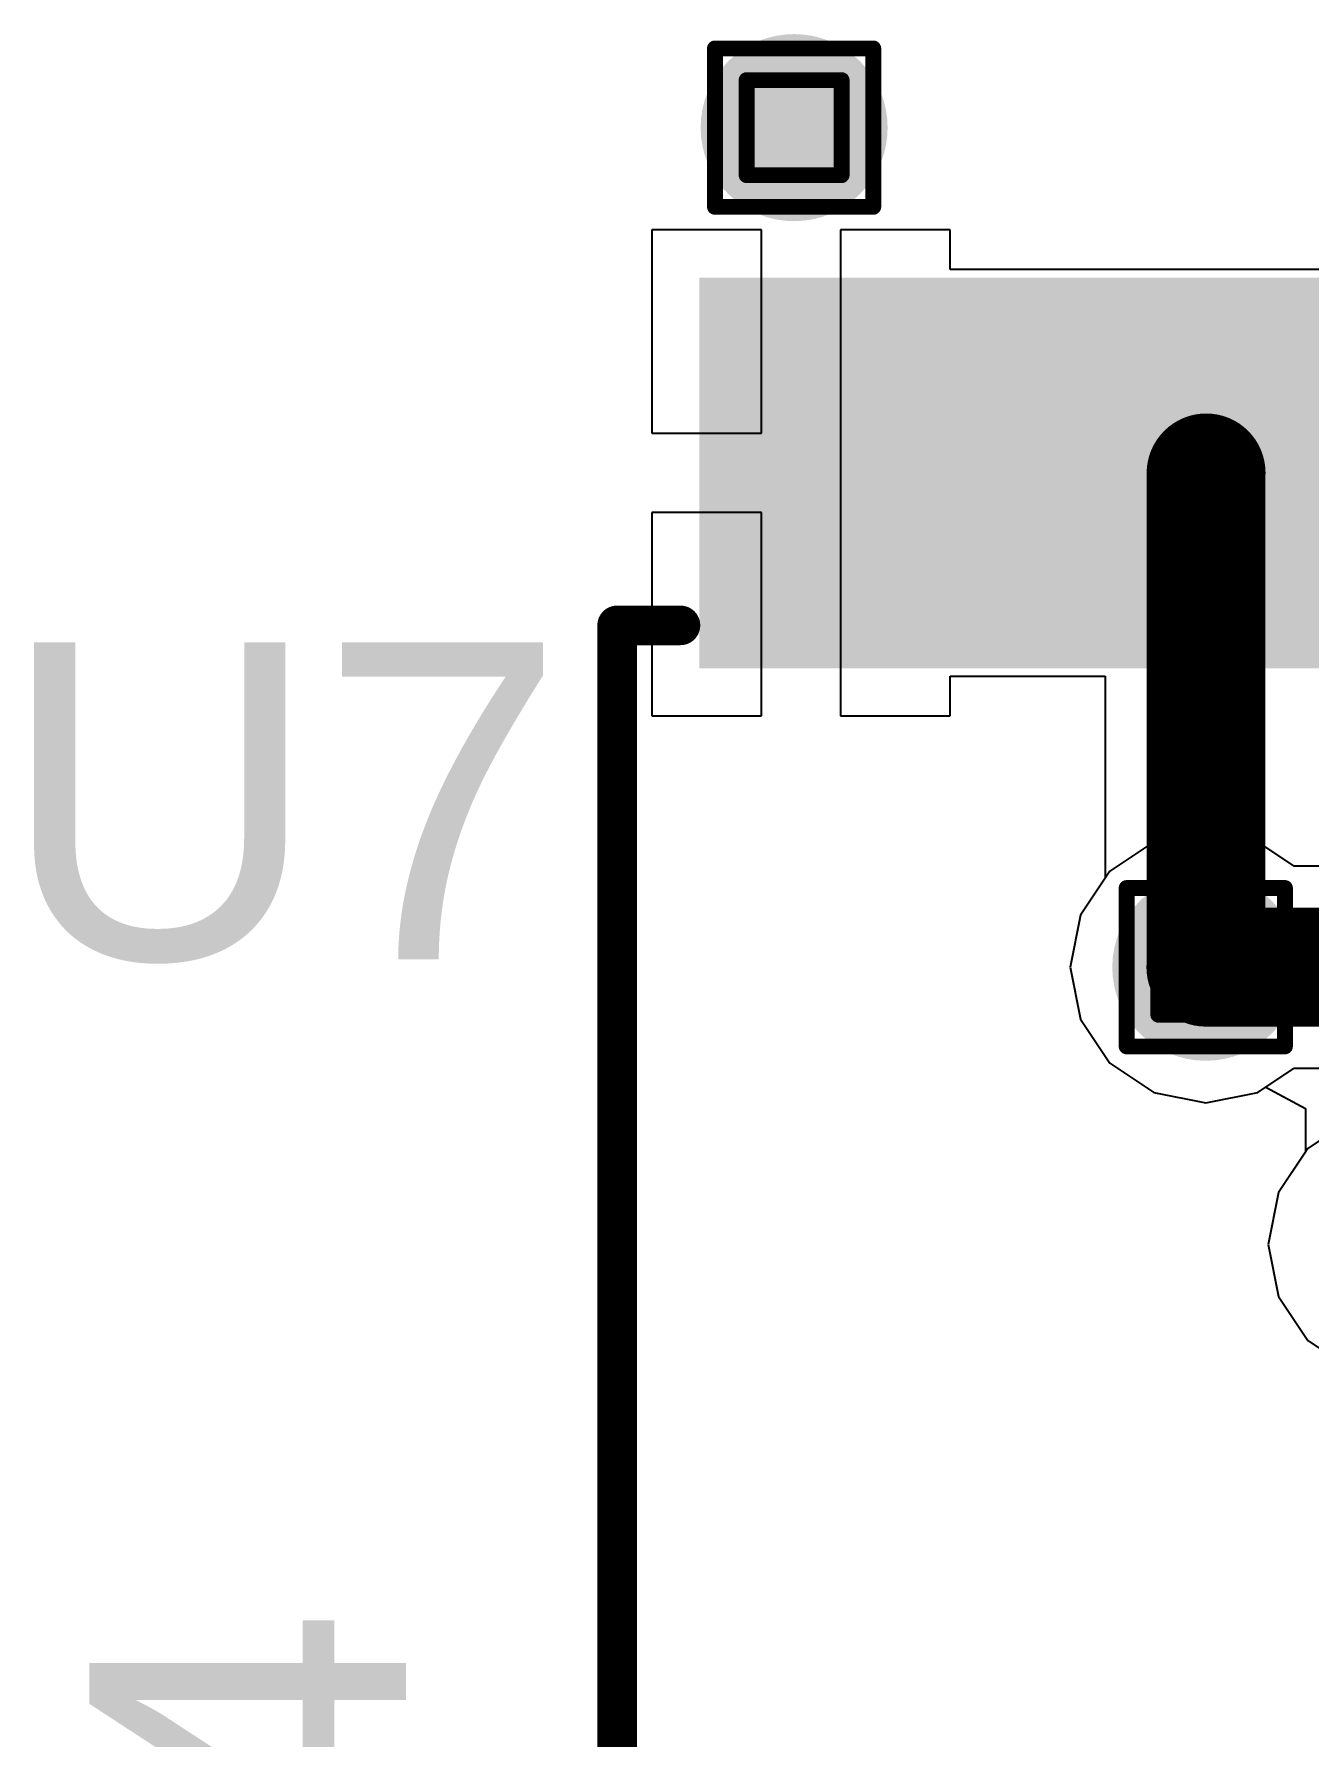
# Model space of a CAD drawing. Header units: inches. Extents: x -0.3 to 9.9, y -0.4 to 5.
# Drawn here: x 1.65 to 1.811, y 0.5948 to 0.8098 of the extents above; entities that cross this region are included whole.
import ezdxf

# ---------------------------------------------------------------- set-up
doc = ezdxf.new("R2010")
doc.units = ezdxf.units.IN
doc.header["$MEASUREMENT"] = 0
for name, color, linetype in [('Bottom Layer', 5, 'Continuous'), ('Bottom Solder', 6, 'Continuous'), ('Drill Drawing', 1, 'Continuous'), ('Top Layer', 1, 'Continuous'), ('Top Overlay', 2, 'Continuous'), ('Top Paste', 8, 'Continuous'), ('Top Solder', 216, 'Continuous'), ('Via Holes', 16, 'Continuous')]:
    doc.layers.add(name, color=color, linetype=linetype)
doc.styles.add('Arial', font='', dxfattribs={"height": 0.2})
doc.styles.get('Arial').set_extended_font_data('Arial')

# ---------------------------------------------------------------- blocks, each defined once
blk = doc.blocks.new('14_TSSOP_53')
at = {"layer": 'Top Layer'}
for points in [[(-0.1299212, 0.08562995), (-0.0885826, 0.08562995), (-0.0885826, 0.06791345), (-0.1299212, 0.06791345)], [(0.0885827, 0.08562995), (0.1299213, 0.08562995), (0.1299213, 0.06791345), (0.0885827, 0.06791345)], [(-0.1299212, 0.06003935), (-0.0885826, 0.06003935), (-0.0885826, 0.04232285), (-0.1299212, 0.04232285)], [(0.0885827, 0.06003945), (0.1299213, 0.06003945), (0.1299213, 0.04232295), (0.0885827, 0.04232295)], [(-0.1299212, 0.03444885), (-0.0885826, 0.03444885), (-0.0885826, 0.01673235), (-0.1299212, 0.01673235)], [(0.0885827, 0.03444885), (0.1299213, 0.03444885), (0.1299213, 0.01673235), (0.0885827, 0.01673235)], [(-0.1299212, 0.00885825), (-0.0885826, 0.00885825), (-0.0885826, -0.00885825), (-0.1299212, -0.00885825)], [(0.0885827, 0.00885835), (0.1299213, 0.00885835), (0.1299213, -0.00885815), (0.0885827, -0.00885815)], [(-0.1299212, -0.01673225), (-0.0885826, -0.01673225), (-0.0885826, -0.03444875), (-0.1299212, -0.03444875)], [(0.0885827, -0.01673225), (0.1299213, -0.01673225), (0.1299213, -0.03444875), (0.0885827, -0.03444875)], [(-0.1299212, -0.04232285), (-0.0885826, -0.04232285), (-0.0885826, -0.06003935), (-0.1299212, -0.06003935)], [(0.0885827, -0.04232275), (0.1299213, -0.04232275), (0.1299213, -0.06003925), (0.0885827, -0.06003925)], [(-0.1299212, -0.06791335), (-0.0885826, -0.06791335), (-0.0885826, -0.08562985), (-0.1299212, -0.08562985)], [(0.0885827, -0.06791335), (0.1299213, -0.06791335), (0.1299213, -0.08562985), (0.0885827, -0.08562985)]]:
    blk.add_hatch(color=1, dxfattribs=at).paths.add_polyline_path(points)
at = {"layer": 'Top Overlay'}
blk.add_hatch(color=2, dxfattribs=at).paths.add_polyline_path([(-0.084008, 0.068), (-0.073008, 0.068), (-0.073008, 0.086), (-0.084008, 0.086)])
at = {"layer": 'Top Paste'}
for points in [[(-0.1299212, 0.08562995), (-0.0885826, 0.08562995), (-0.0885826, 0.06791345), (-0.1299212, 0.06791345)], [(0.0885827, 0.08562995), (0.1299213, 0.08562995), (0.1299213, 0.06791345), (0.0885827, 0.06791345)], [(-0.1299212, 0.06003935), (-0.0885826, 0.06003935), (-0.0885826, 0.04232285), (-0.1299212, 0.04232285)], [(0.0885827, 0.06003945), (0.1299213, 0.06003945), (0.1299213, 0.04232295), (0.0885827, 0.04232295)], [(-0.1299212, 0.03444885), (-0.0885826, 0.03444885), (-0.0885826, 0.01673235), (-0.1299212, 0.01673235)], [(0.0885827, 0.03444885), (0.1299213, 0.03444885), (0.1299213, 0.01673235), (0.0885827, 0.01673235)], [(-0.1299212, 0.00885825), (-0.0885826, 0.00885825), (-0.0885826, -0.00885825), (-0.1299212, -0.00885825)], [(0.0885827, 0.00885835), (0.1299213, 0.00885835), (0.1299213, -0.00885815), (0.0885827, -0.00885815)], [(-0.1299212, -0.01673225), (-0.0885826, -0.01673225), (-0.0885826, -0.03444875), (-0.1299212, -0.03444875)], [(0.0885827, -0.01673225), (0.1299213, -0.01673225), (0.1299213, -0.03444875), (0.0885827, -0.03444875)], [(-0.1299212, -0.04232285), (-0.0885826, -0.04232285), (-0.0885826, -0.06003935), (-0.1299212, -0.06003935)], [(0.0885827, -0.04232275), (0.1299213, -0.04232275), (0.1299213, -0.06003925), (0.0885827, -0.06003925)], [(-0.1299212, -0.06791335), (-0.0885826, -0.06791335), (-0.0885826, -0.08562985), (-0.1299212, -0.08562985)], [(0.0885827, -0.06791335), (0.1299213, -0.06791335), (0.1299213, -0.08562985), (0.0885827, -0.08562985)]]:
    blk.add_hatch(color=8, dxfattribs=at).paths.add_polyline_path(points)
at = {"layer": 'Top Solder'}
for points in [[(-0.1339212, 0.08962995), (-0.0845826, 0.08962995), (-0.0845826, 0.06391345), (-0.1339212, 0.06391345)], [(0.0845827, 0.08962995), (0.1339213, 0.08962995), (0.1339213, 0.06391345), (0.0845827, 0.06391345)], [(-0.1339212, 0.06403935), (-0.0845826, 0.06403935), (-0.0845826, 0.03832285), (-0.1339212, 0.03832285)], [(0.0845827, 0.06403945), (0.1339213, 0.06403945), (0.1339213, 0.03832295), (0.0845827, 0.03832295)], [(-0.1339212, 0.03844885), (-0.0845826, 0.03844885), (-0.0845826, 0.01273235), (-0.1339212, 0.01273235)], [(0.0845827, 0.03844885), (0.1339213, 0.03844885), (0.1339213, 0.01273235), (0.0845827, 0.01273235)], [(-0.1339212, 0.01285825), (-0.0845826, 0.01285825), (-0.0845826, -0.01285825), (-0.1339212, -0.01285825)], [(0.0845827, 0.01285835), (0.1339213, 0.01285835), (0.1339213, -0.01285815), (0.0845827, -0.01285815)], [(-0.1339212, -0.01273225), (-0.0845826, -0.01273225), (-0.0845826, -0.03844875), (-0.1339212, -0.03844875)], [(0.0845827, -0.01273225), (0.1339213, -0.01273225), (0.1339213, -0.03844875), (0.0845827, -0.03844875)], [(-0.1339212, -0.03832285), (-0.0845826, -0.03832285), (-0.0845826, -0.06403935), (-0.1339212, -0.06403935)], [(0.0845827, -0.03832275), (0.1339213, -0.03832275), (0.1339213, -0.06403925), (0.0845827, -0.06403925)], [(-0.1339212, -0.06391335), (-0.0845826, -0.06391335), (-0.0845826, -0.08962985), (-0.1339212, -0.08962985)], [(0.0845827, -0.06391335), (0.1339213, -0.06391335), (0.1339213, -0.08962985), (0.0845827, -0.08962985)]]:
    blk.add_hatch(color=216, dxfattribs=at).paths.add_polyline_path(points)
at = {"layer": 'Top Overlay'}
for points in [[(-0.09, 0.1, 0.005, 0.005, 0), (0.0900001, 0.1, 0.005, 0.005, 0)], [(-0.09, 0.1, 0.005, 0.005, 0), (-0.09, 0.092, 0.005, 0.005, 0)], [(0.0900001, 0.1, 0.005, 0.005, 0), (0.0900001, 0.092, 0.005, 0.005, 0)], [(-0.141, 0.082, 0.007874, 0.007874, 0), (-0.136, 0.077, 0.007874, 0.007874, 0)], [(-0.141, 0.082, 0.007874, 0.007874, 0), (-0.141, 0.072, 0.007874, 0.007874, 0)], [(-0.136, 0.077, 0.007874, 0.007874, 0), (-0.141, 0.072, 0.007874, 0.007874, 0)], [(-0.09, -0.0919999, 0.005, 0.005, 0), (-0.09, -0.0999999, 0.005, 0.005, 0)], [(0.0900001, -0.0919999, 0.005, 0.005, 0), (0.0900001, -0.0999999, 0.005, 0.005, 0)], [(-0.09, -0.0999999, 0.005, 0.005, 0), (0.0900001, -0.0999999, 0.005, 0.005, 0)]]:
    blk.add_lwpolyline(points, format="xyseb", dxfattribs=at)
for points in [[(-0.09125, 0.1, 0.0025, 0.0025, 1), (-0.08875, 0.1, 0.0025, 0.0025, 1)], [(-0.09125, 0.1, 0.0025, 0.0025, 1), (-0.08875, 0.1, 0.0025, 0.0025, 1)], [(0.0887501, 0.1, 0.0025, 0.0025, 1), (0.0912501, 0.1, 0.0025, 0.0025, 1)], [(0.0887501, 0.1, 0.0025, 0.0025, 1), (0.0912501, 0.1, 0.0025, 0.0025, 1)], [(-0.09125, 0.092, 0.0025, 0.0025, 1), (-0.08875, 0.092, 0.0025, 0.0025, 1)], [(0.0887501, 0.092, 0.0025, 0.0025, 1), (0.0912501, 0.092, 0.0025, 0.0025, 1)], [(-0.1429685, 0.082, 0.003937, 0.003937, 1), (-0.1390315, 0.082, 0.003937, 0.003937, 1)], [(-0.1429685, 0.082, 0.003937, 0.003937, 1), (-0.1390315, 0.082, 0.003937, 0.003937, 1)], [(-0.1379685, 0.077, 0.003937, 0.003937, 1), (-0.1340315, 0.077, 0.003937, 0.003937, 1)], [(-0.1379685, 0.077, 0.003937, 0.003937, 1), (-0.1340315, 0.077, 0.003937, 0.003937, 1)], [(-0.1429685, 0.072, 0.003937, 0.003937, 1), (-0.1390315, 0.072, 0.003937, 0.003937, 1)], [(-0.1429685, 0.072, 0.003937, 0.003937, 1), (-0.1390315, 0.072, 0.003937, 0.003937, 1)], [(-0.09125, -0.0919999, 0.0025, 0.0025, 1), (-0.08875, -0.0919999, 0.0025, 0.0025, 1)], [(0.0887501, -0.0919999, 0.0025, 0.0025, 1), (0.0912501, -0.0919999, 0.0025, 0.0025, 1)], [(-0.09125, -0.0999999, 0.0025, 0.0025, 1), (-0.08875, -0.0999999, 0.0025, 0.0025, 1)], [(-0.09125, -0.0999999, 0.0025, 0.0025, 1), (-0.08875, -0.0999999, 0.0025, 0.0025, 1)], [(0.0887501, -0.0999999, 0.0025, 0.0025, 1), (0.0912501, -0.0999999, 0.0025, 0.0025, 1)], [(0.0887501, -0.0999999, 0.0025, 0.0025, 1), (0.0912501, -0.0999999, 0.0025, 0.0025, 1)]]:
    blk.add_lwpolyline(points, format="xyseb", close=True, dxfattribs=at)

msp = doc.modelspace()

# ---------------------------------------------------------------- hatches: boundary and pattern name
at = {"layer": 'Bottom Layer'}
h = msp.add_hatch(color=5, dxfattribs=at)
edge = h.paths.add_edge_path()
edge.add_arc((1.746, 0.798), 0.011811, 0, 360)
h = msp.add_hatch(color=5, dxfattribs=at)
edge = h.paths.add_edge_path()
edge.add_arc((1.798, 0.692), 0.011811, 0, 360)
at = {"layer": 'Bottom Solder'}
h = msp.add_hatch(color=6, dxfattribs=at)
edge = h.paths.add_edge_path()
edge.add_arc((1.746, 0.798), 0.0059055, 0, 360)
h = msp.add_hatch(color=6, dxfattribs=at)
edge = h.paths.add_edge_path()
edge.add_arc((1.798, 0.692), 0.0059055, 0, 360)
at = {"layer": 'Top Layer'}
h = msp.add_hatch(color=1, dxfattribs=at)
edge = h.paths.add_edge_path()
edge.add_arc((1.746, 0.798), 0.011811, 0, 360)
h = msp.add_hatch(color=1, dxfattribs=at)
edge = h.paths.add_edge_path()
edge.add_arc((1.798, 0.692), 0.011811, 0, 360)
at = {"layer": 'Top Solder'}
h = msp.add_hatch(color=216, dxfattribs=at)
edge = h.paths.add_edge_path()
edge.add_arc((1.746, 0.798), 0.0059055, 0, 360)
h = msp.add_hatch(color=216, dxfattribs=at)
edge = h.paths.add_edge_path()
edge.add_arc((1.798, 0.692), 0.0059055, 0, 360)
at = {"layer": 'Via Holes'}
h = msp.add_hatch(color=7, dxfattribs=at)
edge = h.paths.add_edge_path()
edge.add_arc((1.746, 0.798), 0.0059055, 0, 360)
h = msp.add_hatch(color=7, dxfattribs=at)
edge = h.paths.add_edge_path()
edge.add_arc((1.798, 0.692), 0.0059055, 0, 360)

# ---------------------------------------------------------------- linework, layer by layer
at = {"layer": 'Bottom Layer'}
for p, q in [((1.7914407, 0.7078356), (1.78588, 0.70412)), ((1.798, 0.7091403), (1.7914407, 0.7078356)), ((1.8045593, 0.7078356), (1.798, 0.7091403)), ((1.8091848, 0.7047449), (1.8045593, 0.7078356)), ((1.78588, 0.70412), (1.7821644, 0.6985593)), ((1.8340337, 0.7047449), (1.8091848, 0.7047449)), ((1.7821644, 0.6985593), (1.7808597, 0.692)), ((1.7808597, 0.692), (1.7821644, 0.6854407)), ((1.7821644, 0.6854407), (1.78588, 0.67988)), ((1.78588, 0.67988), (1.7914407, 0.6761644)), ((1.8045593, 0.6761644), (1.8091848, 0.6792551)), ((1.8091848, 0.6792551), (1.896, 0.6792551)), ((1.7914407, 0.6761644), (1.798, 0.6748597)), ((1.798, 0.6748597), (1.8045593, 0.6761644)), ((1.8164407, 0.6728356), (1.81088, 0.66912)), ((1.81088, 0.66912), (1.8071644, 0.6635593)), ((1.8071644, 0.6635593), (1.8058597, 0.657)), ((1.8058597, 0.657), (1.8071644, 0.6504407)), ((1.8071644, 0.6504407), (1.81088, 0.64488)), ((1.81088, 0.64488), (1.8164407, 0.6411644))]:
    msp.add_line(p, q, dxfattribs=at)
msp.add_lwpolyline([(1.798, 0.692, 0.015, 0.015, 0), (1.896, 0.692, 0.015, 0.015, 0)], format="xyseb", dxfattribs=at)
msp.add_lwpolyline([(1.79425, 0.692, 0.0075, 0.0075, 1), (1.80175, 0.692, 0.0075, 0.0075, 1)], format="xyseb", close=True, dxfattribs=at)
at = {"layer": 'Drill Drawing'}
for points in [[(1.736, 0.808, 0.002, 0.002, 0), (1.756, 0.808, 0.002, 0.002, 0)], [(1.736, 0.788, 0.002, 0.002, 0), (1.736, 0.808, 0.002, 0.002, 0)], [(1.756, 0.788, 0.002, 0.002, 0), (1.756, 0.808, 0.002, 0.002, 0)], [(1.74, 0.804, 0.002, 0.002, 0), (1.752, 0.804, 0.002, 0.002, 0)], [(1.74, 0.792, 0.002, 0.002, 0), (1.74, 0.804, 0.002, 0.002, 0)], [(1.752, 0.792, 0.002, 0.002, 0), (1.752, 0.804, 0.002, 0.002, 0)], [(1.74, 0.792, 0.002, 0.002, 0), (1.752, 0.792, 0.002, 0.002, 0)], [(1.736, 0.788, 0.002, 0.002, 0), (1.756, 0.788, 0.002, 0.002, 0)], [(1.788, 0.702, 0.002, 0.002, 0), (1.808, 0.702, 0.002, 0.002, 0)], [(1.788, 0.682, 0.002, 0.002, 0), (1.788, 0.702, 0.002, 0.002, 0)], [(1.808, 0.682, 0.002, 0.002, 0), (1.808, 0.702, 0.002, 0.002, 0)], [(1.792, 0.698, 0.002, 0.002, 0), (1.804, 0.698, 0.002, 0.002, 0)], [(1.792, 0.686, 0.002, 0.002, 0), (1.792, 0.698, 0.002, 0.002, 0)], [(1.804, 0.686, 0.002, 0.002, 0), (1.804, 0.698, 0.002, 0.002, 0)], [(1.792, 0.686, 0.002, 0.002, 0), (1.804, 0.686, 0.002, 0.002, 0)], [(1.788, 0.682, 0.002, 0.002, 0), (1.808, 0.682, 0.002, 0.002, 0)]]:
    msp.add_lwpolyline(points, format="xyseb", dxfattribs=at)
for points in [[(1.7355, 0.808, 0.001, 0.001, 1), (1.7365, 0.808, 0.001, 0.001, 1)], [(1.7355, 0.808, 0.001, 0.001, 1), (1.7365, 0.808, 0.001, 0.001, 1)], [(1.7555, 0.808, 0.001, 0.001, 1), (1.7565, 0.808, 0.001, 0.001, 1)], [(1.7555, 0.808, 0.001, 0.001, 1), (1.7565, 0.808, 0.001, 0.001, 1)], [(1.7395, 0.804, 0.001, 0.001, 1), (1.7405, 0.804, 0.001, 0.001, 1)], [(1.7395, 0.804, 0.001, 0.001, 1), (1.7405, 0.804, 0.001, 0.001, 1)], [(1.7515, 0.804, 0.001, 0.001, 1), (1.7525, 0.804, 0.001, 0.001, 1)], [(1.7515, 0.804, 0.001, 0.001, 1), (1.7525, 0.804, 0.001, 0.001, 1)], [(1.7395, 0.792, 0.001, 0.001, 1), (1.7405, 0.792, 0.001, 0.001, 1)], [(1.7395, 0.792, 0.001, 0.001, 1), (1.7405, 0.792, 0.001, 0.001, 1)], [(1.7515, 0.792, 0.001, 0.001, 1), (1.7525, 0.792, 0.001, 0.001, 1)], [(1.7515, 0.792, 0.001, 0.001, 1), (1.7525, 0.792, 0.001, 0.001, 1)], [(1.7355, 0.788, 0.001, 0.001, 1), (1.7365, 0.788, 0.001, 0.001, 1)], [(1.7355, 0.788, 0.001, 0.001, 1), (1.7365, 0.788, 0.001, 0.001, 1)], [(1.7555, 0.788, 0.001, 0.001, 1), (1.7565, 0.788, 0.001, 0.001, 1)], [(1.7555, 0.788, 0.001, 0.001, 1), (1.7565, 0.788, 0.001, 0.001, 1)], [(1.7875, 0.702, 0.001, 0.001, 1), (1.7885, 0.702, 0.001, 0.001, 1)], [(1.7875, 0.702, 0.001, 0.001, 1), (1.7885, 0.702, 0.001, 0.001, 1)], [(1.8075, 0.702, 0.001, 0.001, 1), (1.8085, 0.702, 0.001, 0.001, 1)], [(1.8075, 0.702, 0.001, 0.001, 1), (1.8085, 0.702, 0.001, 0.001, 1)], [(1.7915, 0.698, 0.001, 0.001, 1), (1.7925, 0.698, 0.001, 0.001, 1)], [(1.7915, 0.698, 0.001, 0.001, 1), (1.7925, 0.698, 0.001, 0.001, 1)], [(1.8035, 0.698, 0.001, 0.001, 1), (1.8045, 0.698, 0.001, 0.001, 1)], [(1.8035, 0.698, 0.001, 0.001, 1), (1.8045, 0.698, 0.001, 0.001, 1)], [(1.7915, 0.686, 0.001, 0.001, 1), (1.7925, 0.686, 0.001, 0.001, 1)], [(1.7915, 0.686, 0.001, 0.001, 1), (1.7925, 0.686, 0.001, 0.001, 1)], [(1.8035, 0.686, 0.001, 0.001, 1), (1.8045, 0.686, 0.001, 0.001, 1)], [(1.8035, 0.686, 0.001, 0.001, 1), (1.8045, 0.686, 0.001, 0.001, 1)], [(1.7875, 0.682, 0.001, 0.001, 1), (1.7885, 0.682, 0.001, 0.001, 1)], [(1.7875, 0.682, 0.001, 0.001, 1), (1.7885, 0.682, 0.001, 0.001, 1)], [(1.8075, 0.682, 0.001, 0.001, 1), (1.8085, 0.682, 0.001, 0.001, 1)], [(1.8075, 0.682, 0.001, 0.001, 1), (1.8085, 0.682, 0.001, 0.001, 1)]]:
    msp.add_lwpolyline(points, format="xyseb", close=True, dxfattribs=at)
at = {"layer": 'Top Layer'}
for p, q in [((1.7418697, 0.7850792), (1.7280116, 0.7850792)), ((1.7280116, 0.7850792), (1.7280116, 0.7594098)), ((1.7418697, 0.7594098), (1.7418697, 0.7850792)), ((1.765728, 0.7850792), (1.7518697, 0.7850792)), ((1.7518697, 0.7850792), (1.7518697, 0.7544098)), ((1.765728, 0.7800792), (1.765728, 0.7850792)), ((1.8524169, 0.7800792), (1.765728, 0.7800792)), ((1.7280116, 0.7594098), (1.7418697, 0.7594098)), ((1.7518697, 0.7544098), (1.7518697, 0.7237406)), ((1.7418697, 0.7494098), (1.7280116, 0.7494098)), ((1.7280116, 0.7494098), (1.7280116, 0.7237406)), ((1.7418697, 0.7237406), (1.7418697, 0.7494098)), ((1.765728, 0.7237406), (1.765728, 0.7287406)), ((1.765728, 0.7287406), (1.7852806, 0.7287406)), ((1.7852806, 0.7287406), (1.7852806, 0.7032229)), ((1.7280116, 0.7237406), (1.7418697, 0.7237406)), ((1.7518697, 0.7237406), (1.765728, 0.7237406)), ((1.7852806, 0.7032229), (1.7821644, 0.6985593)), ((1.7821644, 0.6985593), (1.7808597, 0.692)), ((1.7808597, 0.692), (1.7821644, 0.6854407)), ((1.7821644, 0.6854407), (1.78588, 0.67988)), ((1.78588, 0.67988), (1.7914407, 0.6761644)), ((1.7914407, 0.6761644), (1.798, 0.6748597)), ((1.798, 0.6748597), (1.8045593, 0.6761644)), ((1.8045593, 0.6761644), (1.8055758, 0.6768436)), ((1.8055758, 0.6768436), (1.8105758, 0.674171)), ((1.8105758, 0.674171), (1.8105758, 0.6686647)), ((1.8105758, 0.6686647), (1.8071644, 0.6635593)), ((1.8071644, 0.6635593), (1.8058597, 0.657)), ((1.8058597, 0.657), (1.8071644, 0.6504407)), ((1.8071644, 0.6504407), (1.81088, 0.64488)), ((1.81088, 0.64488), (1.8164407, 0.6411644))]:
    msp.add_line(p, q, dxfattribs=at)
for points in [[(1.7980255, 0.7543845, 0.015, 0.015, 0), (1.7980509, 0.7544099, 0.015, 0.015, 0)], [(1.7980255, 0.6920255, 0.015, 0.015, 0), (1.7980255, 0.7543845, 0.015, 0.015, 0)], [(1.798, 0.692, 0.015, 0.015, 0), (1.7980255, 0.6920255, 0.015, 0.015, 0)]]:
    msp.add_lwpolyline(points, format="xyseb", dxfattribs=at)
for points in [[(1.7942755, 0.7543845, 0.0075, 0.0075, 1), (1.8017755, 0.7543845, 0.0075, 0.0075, 1)], [(1.7942755, 0.7543845, 0.0075, 0.0075, 1), (1.8017755, 0.7543845, 0.0075, 0.0075, 1)], [(1.7943009, 0.7544099, 0.0075, 0.0075, 1), (1.8018009, 0.7544099, 0.0075, 0.0075, 1)], [(1.79425, 0.692, 0.0075, 0.0075, 1), (1.80175, 0.692, 0.0075, 0.0075, 1)], [(1.7942755, 0.6920255, 0.0075, 0.0075, 1), (1.8017755, 0.6920255, 0.0075, 0.0075, 1)], [(1.7942755, 0.6920255, 0.0075, 0.0075, 1), (1.8017755, 0.6920255, 0.0075, 0.0075, 1)]]:
    msp.add_lwpolyline(points, format="xyseb", close=True, dxfattribs=at)

# ---------------------------------------------------------------- block references
at = {"rotation": 90}
msp.add_blockref('14_TSSOP_53', (1.8236415, 0.6451579), dxfattribs=at)

# ---------------------------------------------------------------- texts
at = {"layer": 'Top Overlay', "style": 'Arial'}
msp.add_text('U7', height=0.04, dxfattribs=at).set_placement((1.6456775, 0.6930065))
msp.add_text('C24', height=0.04, rotation=90, dxfattribs=at).set_placement((1.6969934, 0.508684))

doc.saveas('drawing.dxf')
